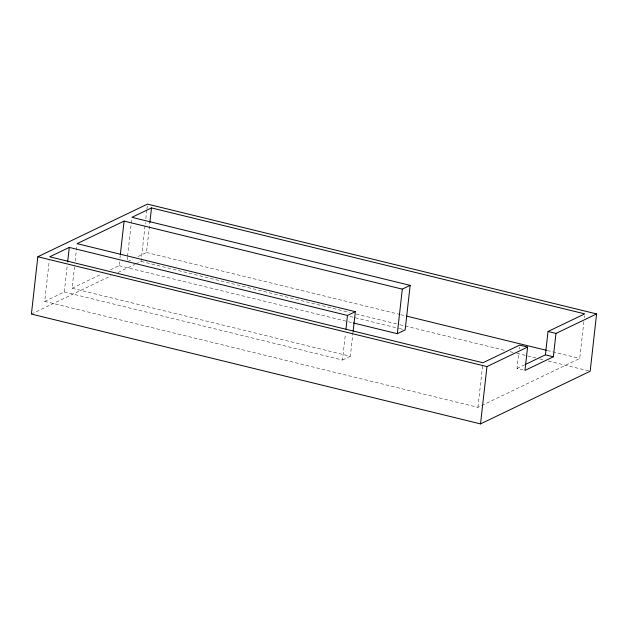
<?xml version="1.0" encoding="UTF-8"?>
<svg xmlns="http://www.w3.org/2000/svg" width="628" height="628" viewBox="0 0 628 628"><rect width="100%" height="100%" fill="white"/><g stroke="black" fill="none" stroke-linecap="round" stroke-linejoin="round"><path stroke-width="0.47" stroke-dasharray="3.14 2.35" d="M583.867 321.615L579.73 358.447L477.924 407.337L44.69 301.401L49.259 260.691M44.69 301.401L64.276 291.996L67.314 264.859M353.046 332.039L350.322 356.272L72.102 288.236L74.497 266.916M75.148 261.099L76.993 244.622M110.395 269.852L119.092 265.668L119.524 261.79M119.964 257.92L120.183 255.981M127.139 259.968L127.468 257.064M127.578 256.091L131.166 224.11M131.276 223.144L131.817 218.293M135.734 263.972L141.041 261.421L145.398 222.555M145.837 218.67L146.819 209.925M146.928 208.959L147.25 206.039M137.987 256.593L146.505 252.503L149.872 222.461M64.276 291.996L342.496 360.032L345.431 333.861M477.924 407.337L482.814 363.722M523.202 369.994L517.017 368.479L518.759 352.912M519.199 349.019L519.419 347.072M584.299 317.744L584.519 315.805M72.102 288.236L101.689 274.028M127.774 261.499L132.885 259.05M31.4 314.071L110.975 275.857M118.048 272.458L134.855 264.396M342.496 360.032L350.322 356.272M517.017 368.479L524.757 364.758M146.505 252.503L399.777 314.44M400.727 314.675L405.492 315.837M547.365 350.534L579.73 358.447M141.041 261.421L349.427 312.383M356.092 314.008L398.913 324.48M399.863 324.715L504.527 350.306M510.242 351.704L513.092 352.402M516.899 353.336L535.935 357.984M539.735 358.918L543.542 359.844M548.299 361.014L590.171 371.25M349.882 316.434L398.474 328.311M399.432 328.546L405.146 329.943M119.092 265.668L352.536 322.753"/><path stroke-width="0.94" d="M37.829 256.75L31.4 314.071L480.53 423.9L590.171 371.25L596.6 313.929L147.47 204.1L37.829 256.75L486.959 366.579L527.583 347.072L524.969 370.426L553.354 356.79L555.976 333.437L596.6 313.929M67.643 261.947L69.276 247.408L347.496 315.444L355.33 311.684L353.156 331.074M120.286 255.007L124.093 221.087L402.312 289.123L410.147 285.363L405.146 329.943L397.312 333.704L353.486 322.988M149.872 222.461L151.505 207.923L584.739 313.867L548.024 331.49L545.402 354.844L525.62 364.35M345.973 329.017L347.496 315.444M397.312 333.704L402.312 289.123M480.53 423.9L486.959 366.579M69.276 247.408L49.698 256.813L482.924 362.756L519.639 345.125L527.583 347.072M124.093 221.087L77.103 243.648L355.33 311.684M151.505 207.923L131.927 217.327L410.147 285.363M548.024 331.49L555.976 333.437M406.442 316.072L546.407 350.298M545.402 354.844L553.354 356.79"/></g></svg>
